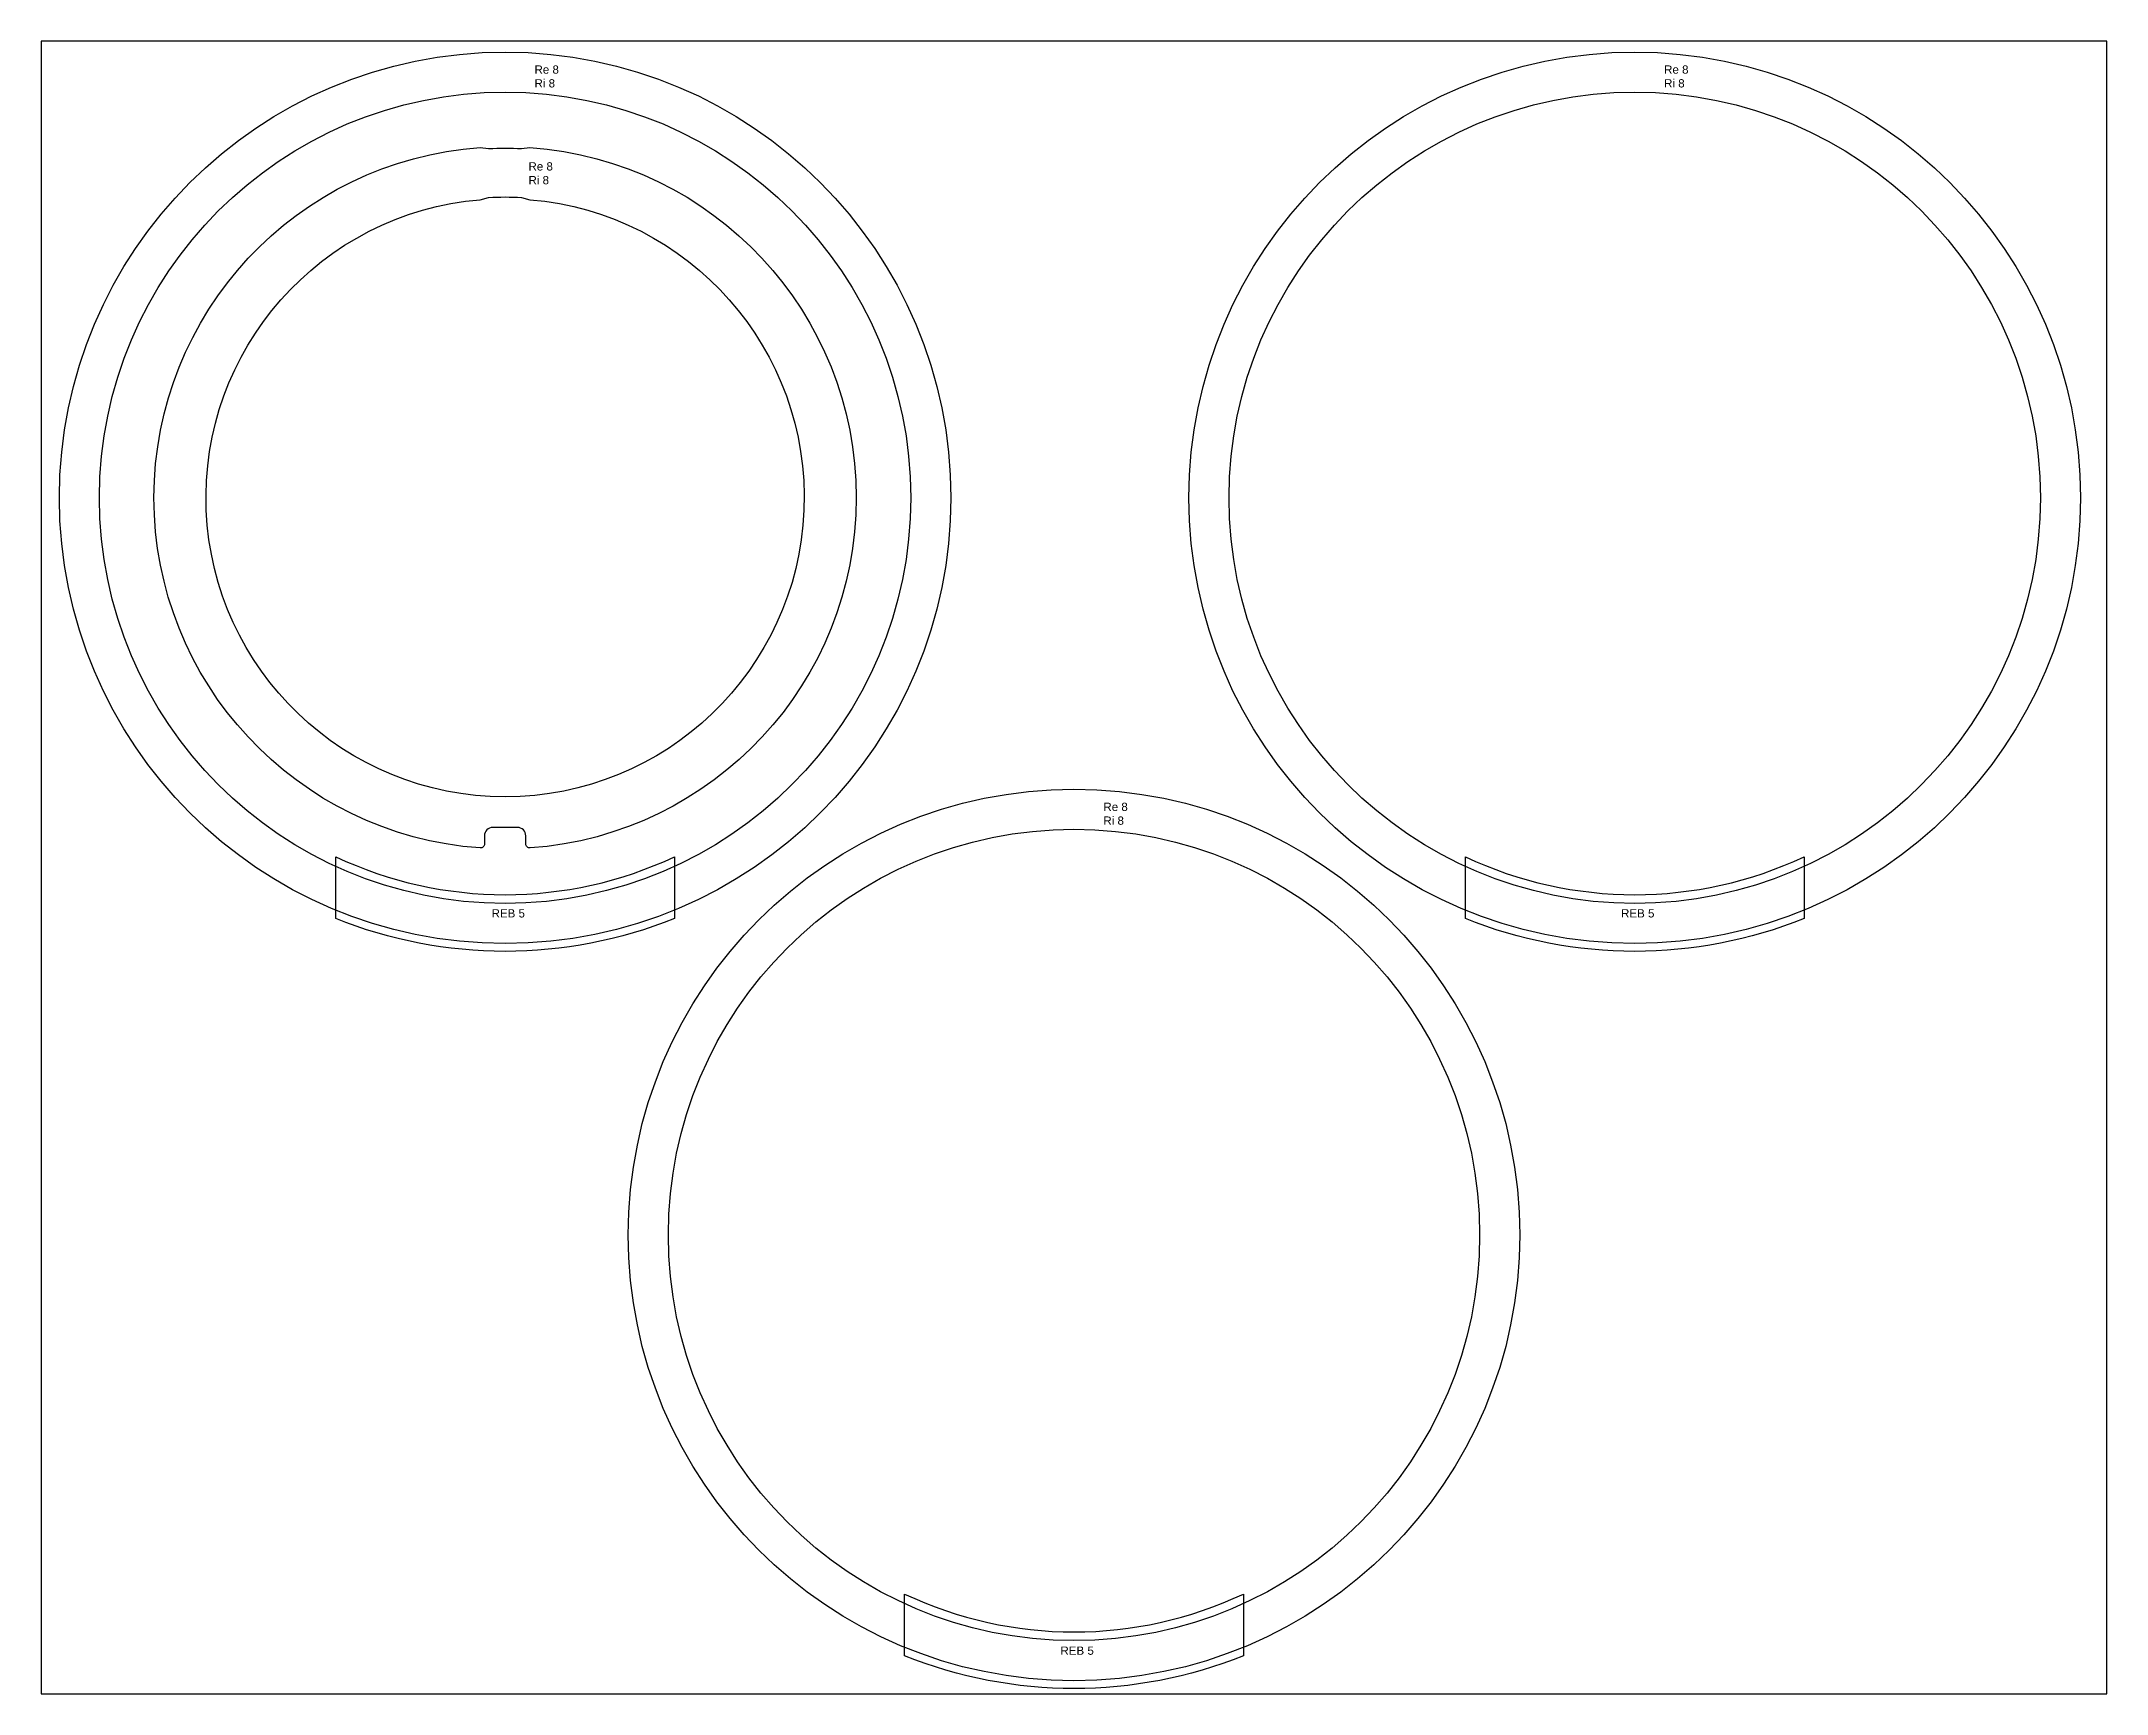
# Model space of a CAD drawing. Header units: millimetres. Extents: x 7608 to 10108, y 4938 to 6938.
import ezdxf

# ---------------------------------------------------------------- set-up
doc = ezdxf.new("R2010")
doc.units = ezdxf.units.MM
for name, color, linetype in [('13893229', 7, 'Continuous'), ('CE-7946-21', 7, 'Continuous'), ('Rebaixo', 6, 'Continuous')]:
    doc.layers.add(name, color=color, linetype=linetype)
doc.styles.get("Standard").update_dxf_attribs({"font": 'arial.ttf'})

msp = doc.modelspace()

# ---------------------------------------------------------------- linework, layer by layer
msp.add_lwpolyline([(7607.8, 4938), (10107.8, 4938), (10107.8, 6938), (7607.8, 6938)], close=True)
at = {"layer": '13893229'}
for centre, radius in [((8169.2, 6385.5), 539.5), ((9536.5, 6385.5), 539.5), ((8169.2, 6385.5), 491), ((9536.5, 6385.5), 491), ((8857.8, 5493.2), 539.5), ((8857.8, 5493.2), 491)]:
    msp.add_circle(centre, radius, dxfattribs=at)
at = {"layer": 'CE-7946-21'}
for points in [[(8139.2, 6809.5), (8149.2, 6808.1, -0.023654), (8189.2, 6808.1), (8199.2, 6809.5, -0.931343), (8199.6, 5961.6, -0.435311), (8194.2, 5966.6), (8194.2, 5976.5, 0.414214), (8184.2, 5986.5), (8154.2, 5986.5, 0.414214), (8144.2, 5976.5), (8144.2, 5966.6, -0.435311), (8138.9, 5961.6, -0.931343)], [(8139.2, 6746.3), (8149.2, 6749, -0.027493), (8189.2, 6749), (8199.2, 6746.3, -24.091825)]]:
    msp.add_lwpolyline(points, format="xyb", close=True, dxfattribs=at)
at = {"layer": 'Rebaixo'}
for points in [[(7964.2, 5951, 0.224025), (8374.2, 5951), (8374.2, 5876.2, -0.193709), (7964.2, 5876.2)], [(9331.5, 5951, 0.224025), (9741.5, 5951), (9741.5, 5876.2, -0.193709), (9331.5, 5876.2)], [(8652.8, 5058.6, 0.224025), (9062.8, 5058.6), (9062.8, 4983.9, -0.193709), (8652.8, 4983.9)]]:
    msp.add_lwpolyline(points, format="xyb", close=True, dxfattribs=at)

# ---------------------------------------------------------------- texts
at = {"char_height": 10, "attachment_point": 1}
for width, insert in [(54.434, (8204.8, 6908.8)), (54.434, (9572.1, 6908.8)), (42.229, (8197.5, 6791.6)), (54.434, (8893.4, 6016.4))]:
    msp.add_mtext_dynamic_manual_height_columns('Re 8\\PRi 8', width=width, gutter_width=12.5, heights=[0], dxfattribs=dict(at, insert=insert))
at = {"layer": 'Rebaixo', "char_height": 10, "attachment_point": 1}
for insert in [(8111.6, 5887.5), (9478.8, 5887.5), (8800.2, 4995.1)]:
    msp.add_mtext_dynamic_manual_height_columns('{\\W5.31115;  }REB 5', width=121.174, gutter_width=12.5, heights=[0], dxfattribs=dict(at, insert=insert))

doc.saveas('drawing.dxf')
